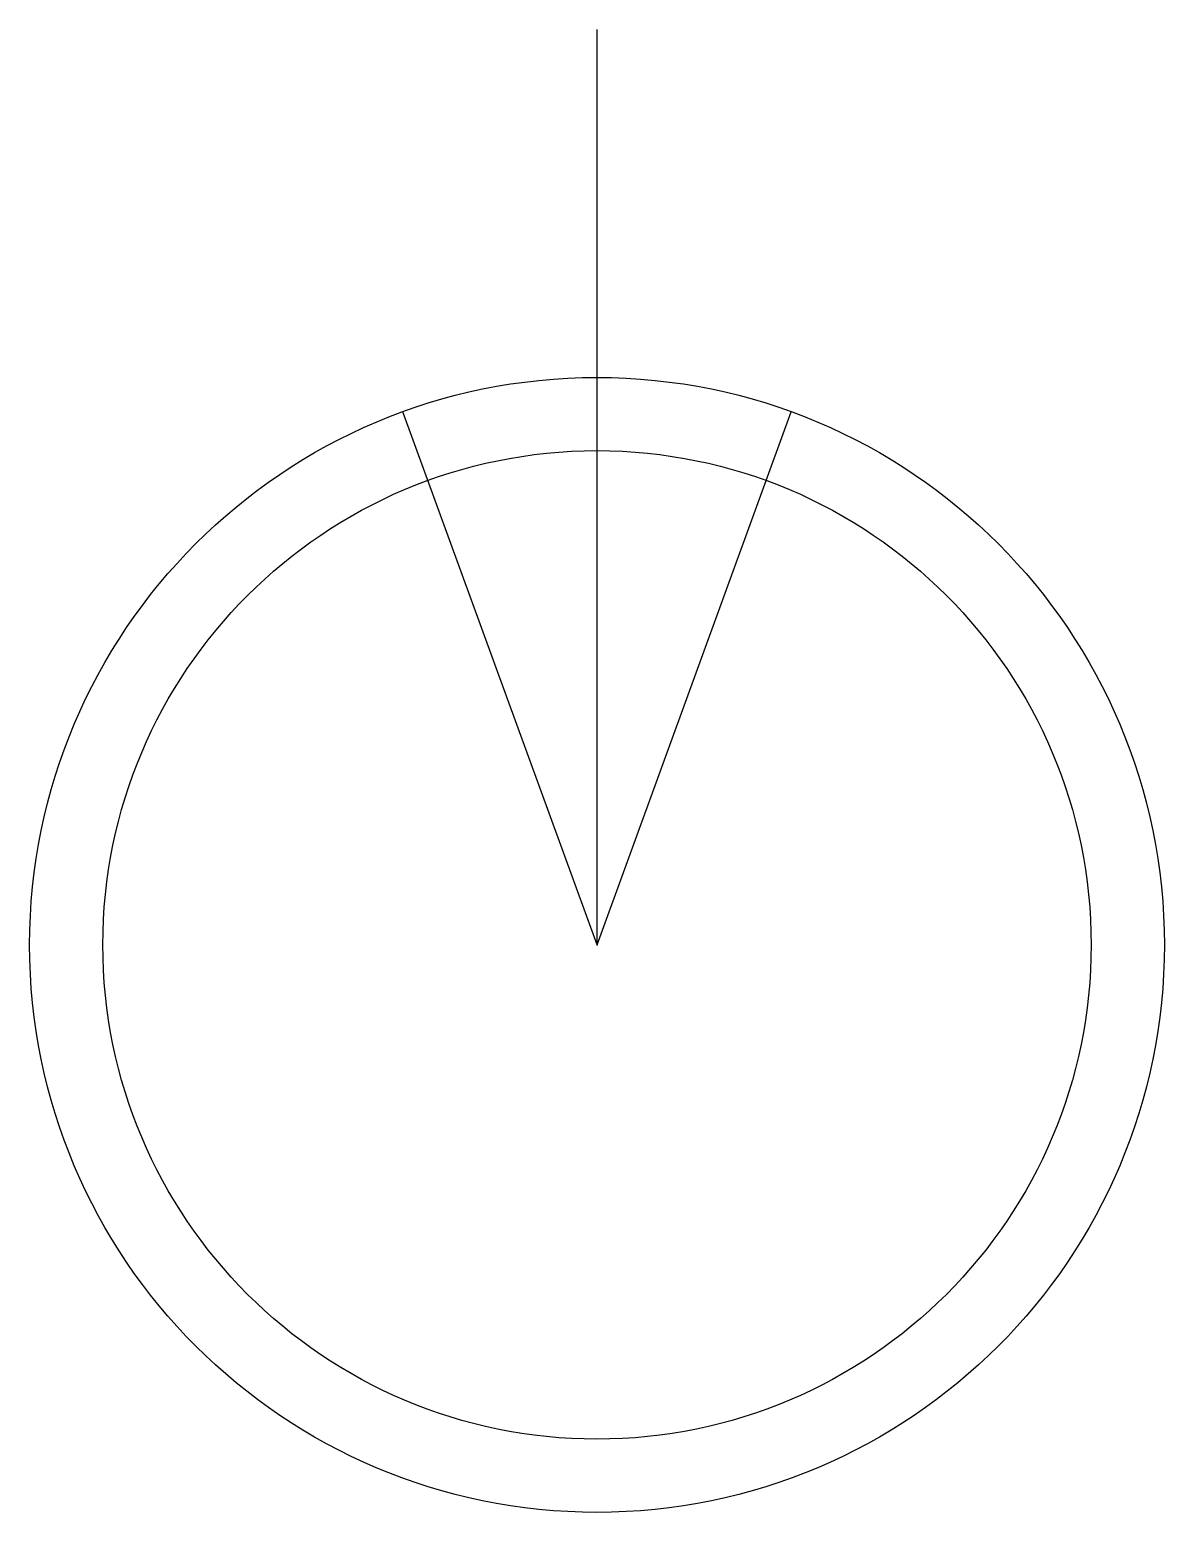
# Model space of a CAD drawing. Header units: millimetres. Extents: x -15.5 to 15.5, y -15.5 to 25.
import ezdxf

# ---------------------------------------------------------------- set-up
doc = ezdxf.new("R2010")
doc.units = ezdxf.units.MM
doc.layers.get('0').update_dxf_attribs({"linetype": 'CONTINUOUS'})

msp = doc.modelspace()

# ---------------------------------------------------------------- linework, layer by layer
for q in [(0, 25), (-5.301, 14.565), (5.301, 14.565)]:
    msp.add_line((0, 0), q)
for radius in [15.5, 13.5]:
    msp.add_circle((0, 0), radius)
msp.add_point((0, 0))

doc.saveas('drawing.dxf')
